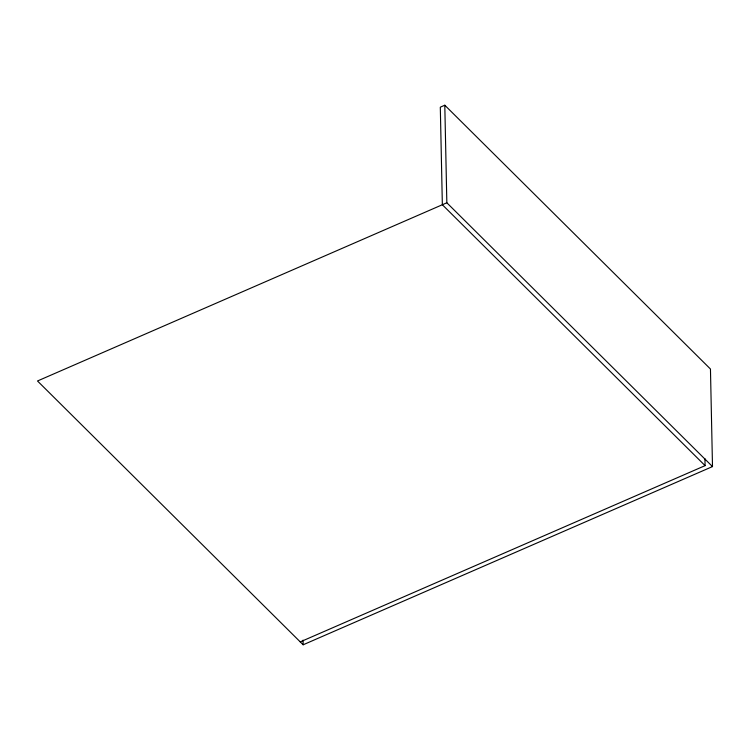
<?xml version="1.0" encoding="UTF-8"?>
<svg xmlns="http://www.w3.org/2000/svg" width="750" height="750" viewBox="0 0 750 750"><rect width="100%" height="100%" fill="white"/><g stroke="black" fill="none" stroke-linecap="round" stroke-linejoin="round"><path stroke-width="1.12" d="M444.797 105.216L446.841 202.781L37.5 380.981L303.159 644.784L712.5 466.584L710.456 369.019L444.797 105.216L440.306 107.175L442.35 204.741L705.084 465.637L300.234 641.887M446.841 202.781L712.5 466.584M704.934 458.672L705.084 465.637M303.056 640.144L303.159 644.784"/></g></svg>
